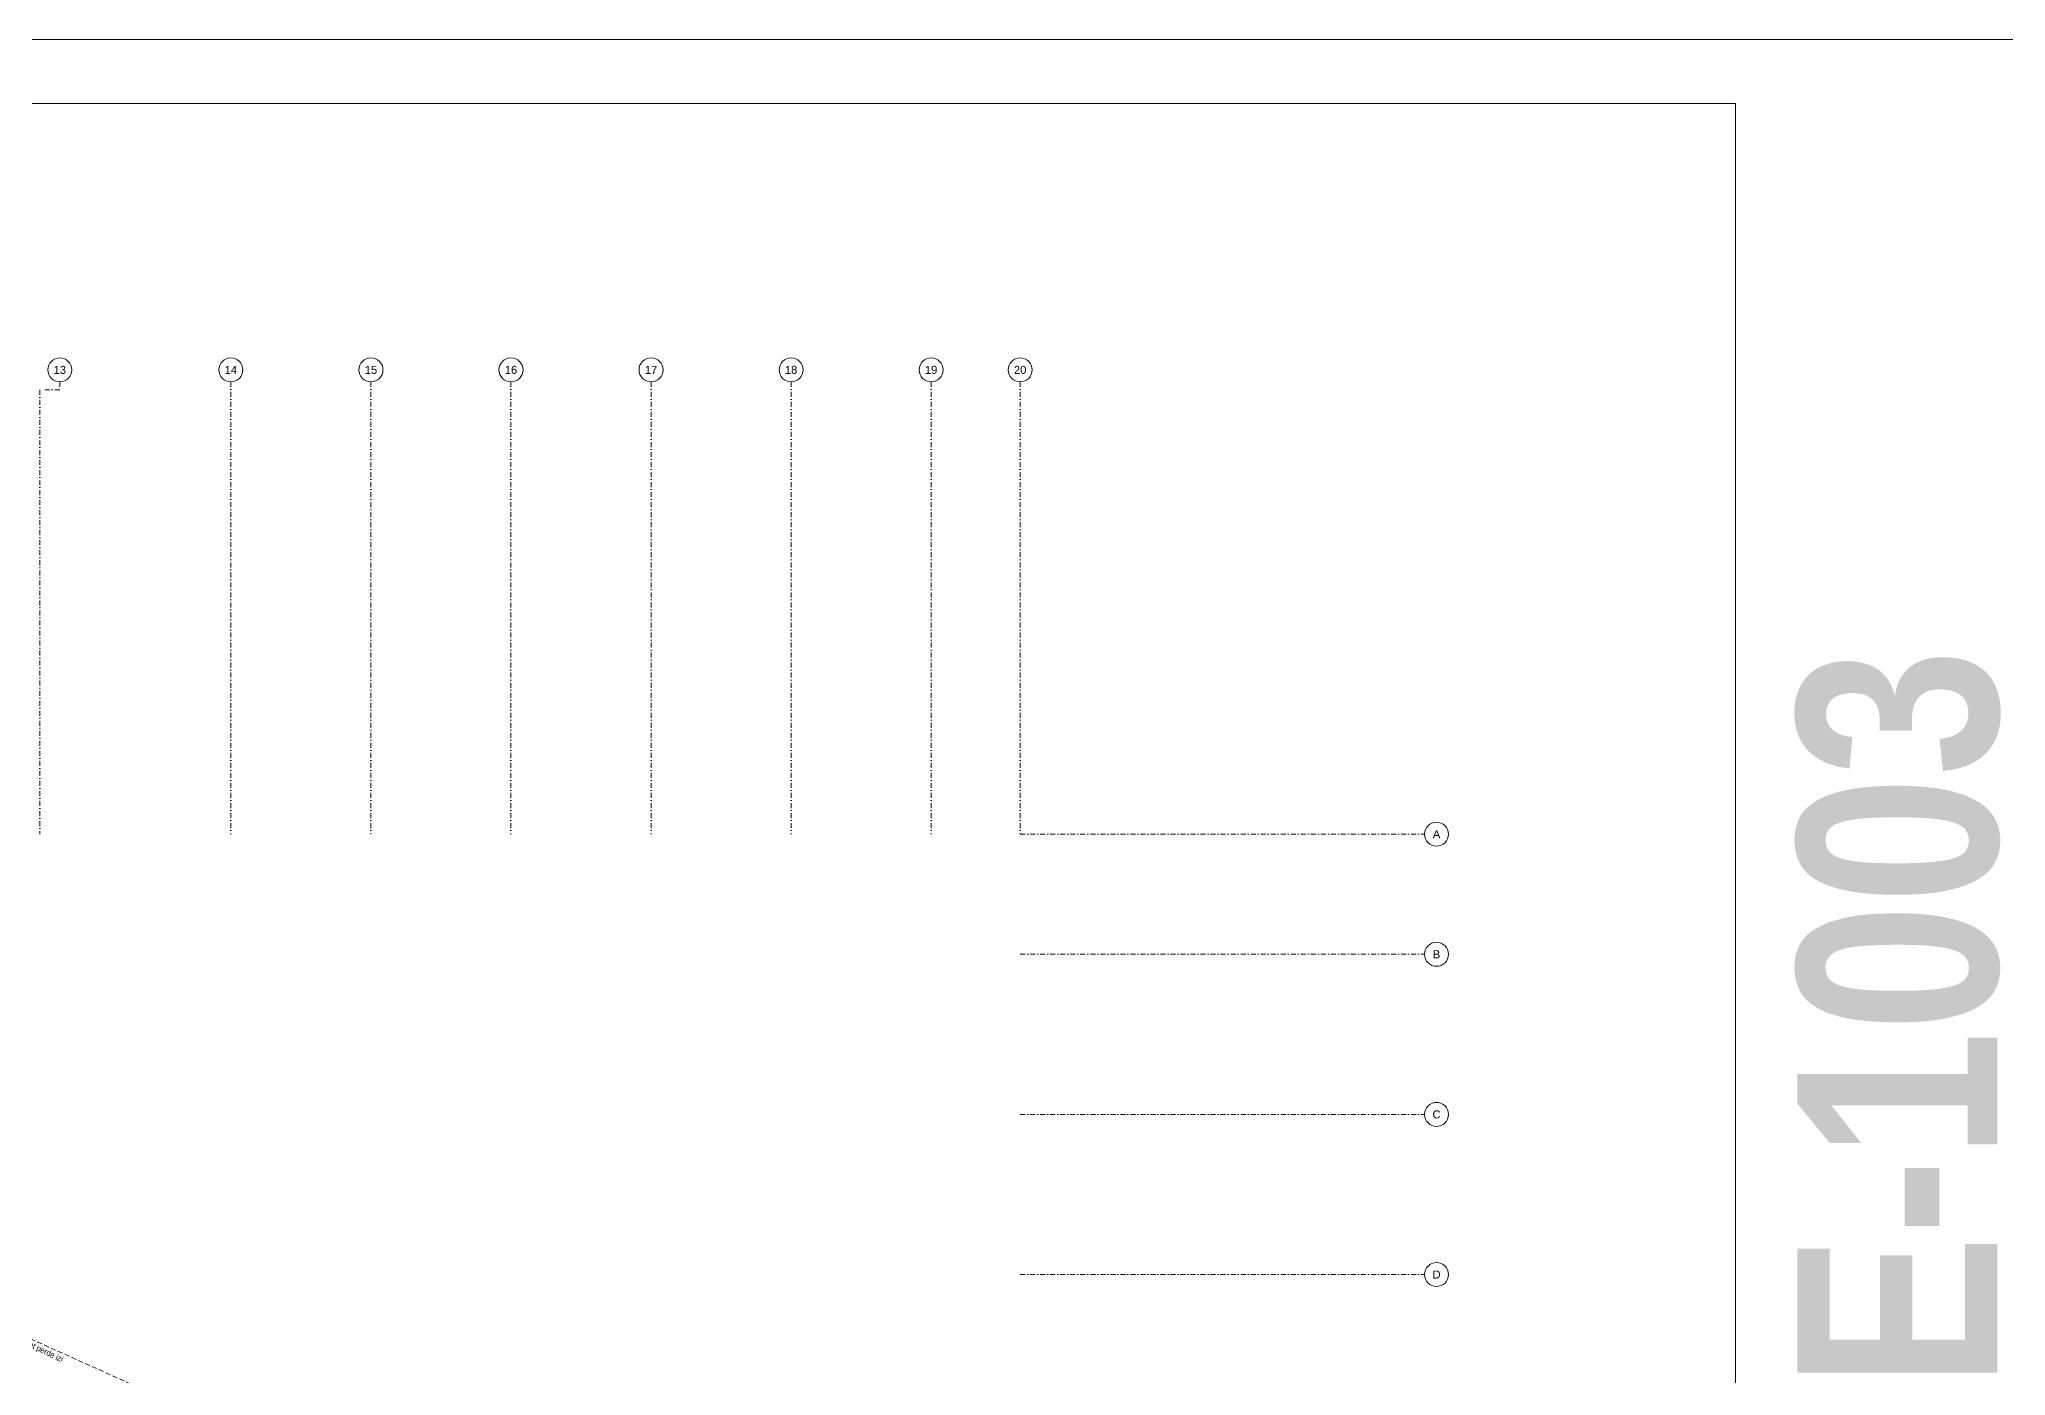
# Model space of a CAD drawing. Header units: metres. Extents: x -13621 to 152406, y -16073 to 22221.
# Drawn here: x 91522 to 101351, y 5925 to 12601 of the extents above; entities that cross this region are included whole.
import ezdxf
from ezdxf.enums import TextEntityAlignment as Align

# ---------------------------------------------------------------- set-up
doc = ezdxf.new("R2010")
doc.units = ezdxf.units.M
doc.header["$LTSCALE"] = 100
doc.header["$MEASUREMENT"] = 0
for name, pattern in [('DASHDOT2', [0.5, 0.25, -0.125, 0, -0.125]), ('DOT2', [0.125, 0, -0.125]), ('HIDDEN', [0.375, 0.25, -0.125])]:
    doc.linetypes.add(name, pattern=pattern)
doc.layers.get('0').update_dxf_attribs({"color": 9, "lineweight": 9})
for name, color, linetype, lineweight in [('20', 9, 'DOT2', 9), ('21', 9, 'Continuous', 9), ('24', 9, 'DASHDOT2', 9), ('40A', 9, 'Continuous', 9)]:
    doc.layers.add(name, color=color, linetype=linetype, lineweight=lineweight)
doc.styles.add('Arial', font='arial.ttf', dxfattribs={"height": 2.5})
doc.styles.add('MuuM_TEXT-BOLD', font='ARIALNB.TTF')
doc.styles.add('MuuM_TEXT-STANDART', font='ARIALN.TTF')

# ---------------------------------------------------------------- blocks, each defined once
blk = doc.blocks.new('0_aks')
at = {"linetype": 'Continuous'}
blk.add_circle((0, 0), 3, dxfattribs=at)
at = {"style": 'Arial'}
blk.add_attdef('AKS', text='', height=2, dxfattribs=at).set_placement((0, 0), align=Align.MIDDLE_CENTER)
blk = doc.blocks.new('p-akslar_yeni')
at = {"layer": '24'}
for points in [[(14040, 2315.1), (14040, 2275.1), (13940, 2275.1), (13940, 55)], [(14895, 2315.1), (14895, 55)], [(15595, 2315.1), (15595, 55)], [(16295, 2315.1), (16295, 55)], [(16995, 2315.1), (16995, 55)], [(17695, 2315.1), (17695, 55)], [(18395, 2315.1), (18395, 55)], [(18840, 2315.1), (18840, 55)], [(18840, 55), (20861, 55)], [(18840, -545), (20861, -545)], [(18840, -1345), (20861, -1345)], [(18840, -2145), (20861, -2145)]]:
    blk.add_lwpolyline(points, dxfattribs=at)
at = {"layer": '21', "xscale": 20, "yscale": 20, "zscale": 20}
for p, values in [((14040, 2375.1), {'AKS': '13'}), ((14895, 2375.1), {'AKS': '14'}), ((15595, 2375.1), {'AKS': '15'}), ((16295, 2375.1), {'AKS': '16'}), ((16995, 2375.1), {'AKS': '17'}), ((17695, 2375.1), {'AKS': '18'}), ((18395, 2375.1), {'AKS': '19'}), ((18840, 2375.1), {'AKS': '20'}), ((20921, 55), {'AKS': 'A'}), ((20921, -545), {'AKS': 'B'}), ((20921, -1345), {'AKS': 'C'}), ((20921, -2145), {'AKS': 'D'})]:
    blk.add_blockref('0_aks', p, dxfattribs=at).add_auto_attribs(values)
blk = doc.blocks.new('1.Bod.Ara.Mimari Elk')
at = {"layer": '20', "linetype": 'HIDDEN'}
blk.add_lwpolyline([(11767.85, -4685.8), (11421.22, -4460.1), (10945.13, -4163.64), (9074.53, -3238.51), (6612.89, -2132.43), (4752.35, -1474.85), (3821.13, -1227.81)], dxfattribs=at)
at = {"layer": '21', "style": 'MuuM_TEXT-STANDART'}
blk.add_text('bodrum kat perde izi', height=30, rotation=334.616331, dxfattribs=at).set_placement((7325.61, -2493.06))

msp = doc.modelspace()

# ---------------------------------------------------------------- linework, layer by layer
at = {"layer": '40A'}
for points in [[(102159.3, -4218.6), (74159.3, -4218.6), (74159.3, 12601.4), (102159.3, 12601.4)], [(74479.3, 12281.4), (99999.5, 12281.4), (99999.5, -3898.6), (74479.3, -3898.6)]]:
    msp.add_lwpolyline(points, close=True, dxfattribs=at)

# ---------------------------------------------------------------- block references
msp.add_blockref('1.Bod.Ara.Mimari Elk', (84000, 8630))
at = {"layer": '24'}
msp.add_blockref('p-akslar_yeni', (77585, 8575), dxfattribs=at)

# ---------------------------------------------------------------- texts
at = {"layer": '40A', "style": 'MuuM_TEXT-BOLD'}
msp.add_text('94-KRT-E-E-1003', height=1000, rotation=90, dxfattribs=at).set_placement((101309.5, 328.1))

doc.saveas('drawing.dxf')
